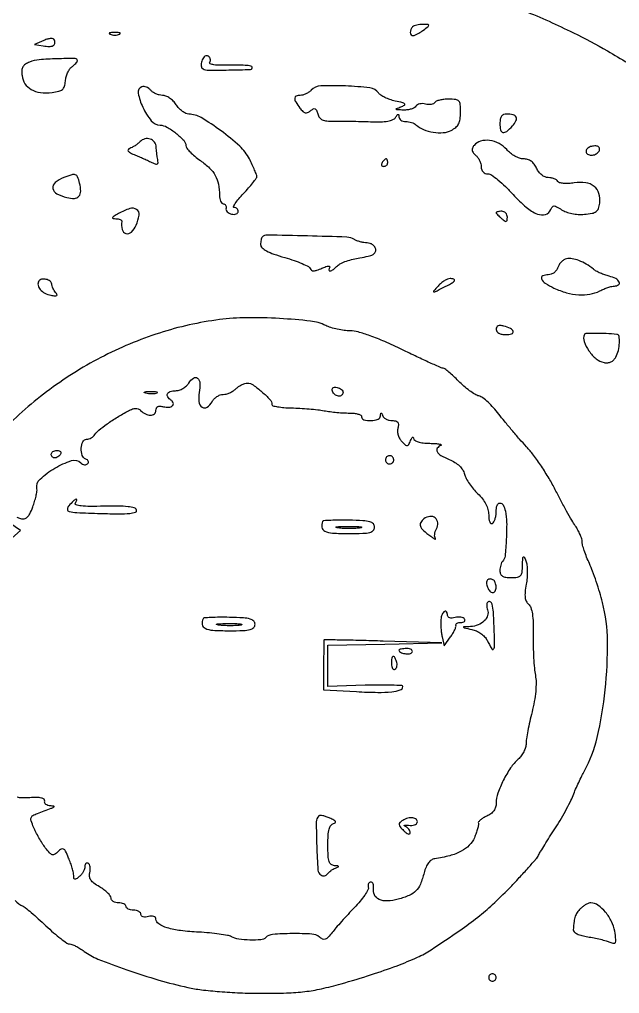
# Model space of a CAD drawing. Extents: x 0 to 5034, y 0 to 2560.
# Drawn here: x 831.5 to 992, y 879.7 to 1140.3 of the extents above; entities that cross this region are included whole.
import ezdxf

# ---------------------------------------------------------------- set-up
doc = ezdxf.new("R2010")
doc.units = 0

msp = doc.modelspace()

# ---------------------------------------------------------------- linework, layer by layer
for points in [[(966.525207, 1142.624627, -0.017827), (979.641515, 1136.763447, -0.017385), (988.786527, 1131.877878, -0.009872), (999.516673, 1125.370297, -0.003222)], [(830.371357, 904.597701, 0.119003), (832.457373, 903.090496, -0.07544), (833.067931, 902.725016, -0.004807), (834.666823, 901.379388, -0.006961), (836.541843, 899.724445, -0.005118), (838.575136, 897.840496, 0.010816), (840.622618, 895.986309, 0.015014), (842.540501, 894.421896, 0.011452), (844.182931, 893.221077, 0.153285), (844.887116, 893, -0.09709), (845.517576, 892.876413, -0.021311), (846.526204, 892.414127, -0.021415), (847.66558, 891.769009, -0.019133), (848.790493, 891.00554, 0.064457), (852.49097, 888.955963, 0.010464), (860.209367, 886.084648, 0.012243), (868.779713, 883.332394, 0.017602), (876.5, 881.352459, 0.023485), (880.159432, 880.728488, 0.010463), (885.026356, 880.235254, 0.009886), (890.475589, 879.906257, 0.009534), (896, 879.787672, 0.00793), (902.963478, 879.881432, 0.021967), (907.848606, 880.239909, 0.02556), (912.251862, 880.987989, 0.014456), (917.5, 882.318576, 0.008107), (925.635679, 884.776752, 0.01302), (932.478838, 887.164203, 0.015084), (937.933766, 889.418491, 0.040362), (941.616082, 891.44322, 0.004686), (949.282338, 896.607155, 0.016193), (954.103955, 900.156293, 0.020748), (958.037202, 903.52618, 0.01223), (962.461688, 907.854047, 0.005162), (965.194977, 910.720318, 0.00661), (967.648705, 913.417817, 0.005212), (969.646538, 915.721255, 0.054884), (970.343634, 916.752573, -0.014929), (970.900485, 917.737465, -0.002715), (971.99671, 919.525981, -0.002921), (973.303953, 921.605794, -0.002646), (974.678849, 923.740129, 0.01102), (976.095123, 926.021741, 0.008742), (977.52673, 928.545432, 0.008855), (978.77237, 930.93335, 0.02177), (979.578295, 932.740129, -0.008437), (980.258807, 934.382047, -0.005904), (981.078484, 936.20971, -0.005958), (981.905657, 937.942759, -0.012338), (982.600718, 939.27165, 0.070507), (986.019856, 948.197961, 0.029451), (988.155711, 960.935615, 0.029554), (988.788143, 974.058051, 0.059218), (987.452454, 984.336064, 0.011174), (986.713875, 987.006026, 0.00819), (985.780287, 989.93458, 0.008283), (984.804492, 992.679593, 0.018131), (983.947377, 994.739102, -0.013006), (983.201899, 996.479862, -0.01426), (982.572042, 998.204885, -0.013783), (982.117949, 999.70462, -0.06671), (982, 1000.584731, 0.076435), (981.877428, 1001.381852, 0.025041), (981.462996, 1002.499063, 0.024284), (980.871593, 1003.711432, 0.025182), (980.171901, 1004.84563, -0.019321), (979.242287, 1006.313756, -0.004859), (977.844871, 1008.776529, -0.004953), (976.301491, 1011.625383, -0.004976), (974.817216, 1014.5, 0.018162), (973.16161, 1017.509062, 0.012857), (971.096995, 1020.765625, 0.013001), (968.96081, 1023.778533, 0.026628), (967.104863, 1026, -0.007183), (965.268453, 1028.032043, -0.00469), (963.20586, 1030.426275, -0.004717), (961.238453, 1032.798856, -0.008988), (959.709548, 1034.749023, 0.022916), (958.324379, 1036.417971, 0.024265), (956.817228, 1037.920027, 0.024815), (955.400822, 1039.078514, 0.092867), (954.370377, 1039.577218, -0.070959), (953.33039, 1040.025793, -0.021178), (951.892096, 1040.991414, -0.020776), (950.350319, 1042.225855, -0.021085), (948.92421, 1043.578195, 0.01079), (947.597669, 1044.889022, 0.015193), (946.355707, 1045.994845, 0.011341), (945.289327, 1046.847372, 0.164389), (944.837644, 1047, -0.105161), (944.286806, 1047.117149, -0.001585), (941.278594, 1048.46875, -0.004203), (937.792628, 1050.083766, -0.002757), (933.803038, 1052, 0.009992), (929.21161, 1054.124098, 0.016892), (925.274466, 1055.69453, 0.019364), (922.071755, 1056.709975, 0.067178), (919.922865, 1057, -0.032573), (918.326719, 1057.104093, -0.021551), (916.516412, 1057.421076, -0.021712), (914.776396, 1057.883684, -0.038845), (913.403638, 1058.433449, 0.087205), (909.358219, 1059.61692, 0.013861), (901.093937, 1060.303725, 0.016376), (892.253252, 1060.502201, 0.029231), (885, 1060.002779, 0.046203), (868.940293, 1056.41943, 0.042051), (853.271191, 1049.869818, 0.041652), (838.773969, 1040.715403, 0.043299), (826.196806, 1029.391051, 0.010826)], [(830.812663, 1007.174832, 0.073499), (831.750775, 1006.775425, 0.104335), (832.768515, 1006.726677, 0.150062), (833.572244, 1007.122842, 0.091361), (834.279781, 1008.087723, 0.023109), (835.04814, 1009.883527, 0.015735), (835.548245, 1011.359854, 0.017815), (835.932009, 1012.805235, 0.017275), (836.170136, 1014.047773, 0.087236), (836.156606, 1014.751316, -0.25998), (836.992347, 1017.3123, -0.053169), (840.953821, 1020.264376, -0.053617), (845.405845, 1022.290289, -0.283584), (847.9012, 1021.6988, 0.073204), (848.365953, 1021.353312, 0.090255), (848.878894, 1021.187259, 0.10439), (849.358639, 1021.223292, 0.134846), (849.733333, 1021.453571, 0.123026), (849.926228, 1021.801001, 0.157927), (849.907604, 1022.164003, 0.135317), (849.669727, 1022.487853, 0.081491), (849.25, 1022.720238, -0.228975), (848.290238, 1023.695121, -0.091583), (848.012987, 1025.597292, -0.100331), (848.439814, 1027.35736, -0.291047), (849.45031, 1028, 0.076172), (850.064322, 1028.094087, 0.052827), (850.7095, 1028.374239, 0.052456), (851.287051, 1028.786585, 0.071475), (851.70031, 1029.274007, -0.082976), (852.710272, 1030.411434, -0.01558), (854.937461, 1032.09738, -0.016332), (857.687388, 1033.915348, -0.014538), (860.657364, 1035.625325, -0.03462), (861.719989, 1036.105118, -0.082941), (862.566497, 1036.26739, -0.109176), (863.271635, 1036.129147, -0.093852), (863.897241, 1035.702759, 0.080642), (865.202925, 1034.761797, 0.116548), (866.582037, 1034.43674, 0.178386), (867.586041, 1034.807368, 0.219451), (868, 1035.705115, -0.100496), (868.129396, 1036.3424, -0.17788), (868.49151, 1036.728993, -0.133361), (869.107554, 1036.854414, -0.047903), (869.999004, 1036.710511, 0.081295), (871.418276, 1036.577357, 0.165007), (872.440621, 1037.004491, 0.308338), (872.627781, 1037.738084, 0.168787), (872.016312, 1038.489919, -0.105925), (871.14939, 1039.321574, -0.270025), (871.092668, 1040.159078, -0.207553), (871.840507, 1040.79109, -0.07322), (873.259453, 1041, 0.078008), (874.218036, 1041.150469, 0.053057), (875.22921, 1041.598898, 0.052424), (876.137773, 1042.258815, 0.070018), (876.79216, 1043.038803, -0.096578), (878.052551, 1044.389554, -0.356066), (879.136436, 1044.328024, -0.203452), (879.761326, 1042.960169, -0.053187), (879.56626, 1040.501504, 0.078683), (879.497002, 1038.063836, 0.208551), (880.374146, 1036.600024, 0.313786), (881.712323, 1036.58446, 0.121319), (883.019929, 1038.037238, -0.067298), (883.562417, 1038.787894, -0.055698), (884.317984, 1039.423439, -0.057669), (885.16168, 1039.855028, -0.089647), (885.963755, 1040, 0.065045), (886.798162, 1040.109009, 0.039119), (887.741585, 1040.440625, 0.038559), (888.643941, 1040.925752, 0.053809), (889.357143, 1041.5, -0.04688), (890.050314, 1042.074091, -0.037388), (890.891477, 1042.559375, -0.038628), (891.746237, 1042.892201, -0.073658), (892.474026, 1043, -0.152571), (894.001709, 1042.52273, -0.028188), (896.355571, 1040.688427, -0.026805), (898.483335, 1038.617203, -0.188503), (899, 1037.295455, 0.342883), (899.247326, 1036.9772, 0.019589), (900.542187, 1036.700748, 0.023234), (902.237369, 1036.488244, 0.014228), (904.25, 1036.387944, -0.009166), (906.516244, 1036.29799, -0.007049), (908.985938, 1036.119614, -0.007134), (911.291016, 1035.887251, -0.016813), (913, 1035.631837, 0.014148), (914.576248, 1035.387667, 0.00894), (916.426562, 1035.187972, 0.008977), (918.253406, 1035.056806, 0.016312), (919.75, 1035.025218, -0.030082), (920.995157, 1034.96462, -0.047036), (922.045313, 1034.748703, -0.059998), (922.775848, 1034.425411, -0.264499), (923, 1034.031326, 0.341673), (923.62675, 1033.221218, 0.074356), (925.504118, 1033.022589, 0.070893), (927.411199, 1033.378644, 0.304302), (928.078947, 1034.25, -0.011437), (928.135242, 1034.903389, -0.382689), (928.242982, 1035, -0.295955), (928.382013, 1034.909806, -0.009076), (928.662281, 1034.25, 0.119478), (929.004846, 1033.771529, 0.063566), (929.615785, 1033.367188, 0.057679), (930.38486, 1033.093008, 0.056868), (931.199965, 1033, -0.052297), (932.164661, 1032.898821, -0.182146), (932.683409, 1032.566803, -0.17709), (932.862528, 1031.967809, -0.04899), (932.705651, 1030.982409, 0.078861), (932.616458, 1030.078738, 0.057576), (932.791435, 1029.083518, 0.056435), (933.195437, 1028.132775, 0.067812), (933.782959, 1027.359898, 0.018045), (934.763384, 1026.447798, 0.20976), (935.252492, 1026.296661, 0.250248), (935.643041, 1026.566294, 0.025436), (936.123654, 1027.627489, -0.022268), (936.41338, 1028.278134, -0.112907), (936.663942, 1028.582762, -0.447889), (936.836727, 1028.550502, -0.122572), (936.929715, 1028.25, 0.23884), (937.235702, 1027.721804, 0.069716), (938.112323, 1027.311645, 0.047785), (939.462703, 1027.033799, 0.022216), (941.25, 1026.921053, -0.011459), (942.802755, 1026.856591, -0.031921), (943.884375, 1026.717133, -0.122766), (944.279228, 1026.532998, -0.571698), (944.25, 1026.337719, 0.133366), (943.25512, 1025.583454, 0.306426), (943.199385, 1024.689287, 0.131522), (944.234601, 1023.67168, 0.029883), (946.464409, 1022.579318, -0.039441), (947.968008, 1021.806781, -0.052489), (949.182495, 1020.86743, -0.059314), (950.055659, 1019.807497, -0.08135), (950.545314, 1018.675476, 0.061372), (950.984885, 1017.537085, 0.025338), (951.838199, 1016.119179, 0.024607), (952.918192, 1014.673535, 0.029006), (954.080905, 1013.422488, -0.035553), (955.335766, 1012.036368, -0.047315), (956.252445, 1010.606545, -0.052589), (956.811298, 1009.167666, -0.066443), (957, 1007.753892, 0.030435), (957.067098, 1006.652598, 0.074105), (957.28325, 1005.870497, 0.153168), (957.610647, 1005.498382, 0.281835), (958, 1005.5, 0.130646), (958.384508, 1005.906663, 0.045439), (958.70625, 1006.653525, 0.041396), (958.926158, 1007.57934, 0.037634), (959, 1008.559017, -0.066943), (959.236933, 1010.320749, -0.316512), (959.979806, 1010.934311, -0.301189), (960.846561, 1010.45197, -0.064426), (961.466312, 1008.75, -0.052903), (961.806949, 1005.796626, -0.01585), (961.70457, 1001.262128, -0.010173), (961.36608, 996.734209, -0.174344), (960.741523, 995.40819, 0.090662), (960.456498, 994.995627, 0.03585), (960.217822, 994.345947, 0.034007), (960.054708, 993.589612, 0.036122), (960, 992.833333, 0.099176), (960.17302, 991.969627, 0.158004), (960.659091, 991.402778, 0.106215), (961.549228, 991.090992, 0.031329), (963, 991, 0.032119), (964.708604, 991.109872, 0.173334), (965.524616, 991.526116, 0.159359), (965.929753, 992.387155, 0.026062), (966.063386, 994.25, -0.004776), (966.117347, 996.10681, -0.153905), (966.268124, 996.527664, -0.560963), (966.489965, 996.505164, -0.015658), (966.96287, 995.43461, -0.06945), (967.233386, 994.357099, -0.023919), (967.329097, 992.749506, -0.023235), (967.266207, 990.944159, -0.024901), (967.035506, 989.194167, 0.019453), (966.742295, 987.142666, 0.054774), (966.751522, 985.695518, 0.081736), (967.051194, 984.649135, 0.109444), (967.654699, 983.871611, -0.14029), (968.280319, 982.955791, -0.042372), (968.677885, 981.301534, -0.030441), (968.893075, 978.924933, -0.011736), (968.912834, 975.612055, 0.009305), (968.916132, 972.622969, 0.008326), (969.02891, 969.522997, 0.008381), (969.223251, 966.742331, 0.025639), (969.482844, 964.870487, -0.045767), (969.670904, 962.949786, -0.024214), (969.569635, 960.556436, -0.021971), (969.205598, 957.869009, -0.018057), (968.588687, 955.03972, 0.007899), (967.980514, 952.49952, 0.008423), (967.466677, 949.994962, 0.008083), (967.096249, 947.828463, 0.038313), (967, 946.574221, -0.075347), (966.847595, 945.568615, -0.041774), (966.381242, 944.415507, -0.040515), (965.699718, 943.300929, -0.05149), (964.89359, 942.404988, 0.060379), (962.858577, 940.060998, 0.031981), (960.908959, 936.736617, 0.031737), (959.446925, 933.307409, 0.085094), (959, 930.700353, -0.073018), (958.838001, 929.596949, -0.081935), (958.366686, 928.633724, -0.076715), (957.580618, 927.825808, -0.054666), (956.493796, 927.179127, 0.027415), (955.551494, 926.685746, 0.041061), (954.795457, 926.146878, 0.048278), (954.300887, 925.639898, 0.251056), (954.231566, 925.268612, -0.127717), (954.256554, 924.800258, -0.016343), (954.021555, 923.811931, -0.018255), (953.654575, 922.636533, -0.014276), (953.174035, 921.389025, -0.098249), (951.816701, 919.370997, -0.074158), (949.660257, 917.782863, -0.05737), (946.613362, 916.593651, -0.028894), (942.563171, 915.77376, 0.114867), (941.668632, 915.426086, 0.081781), (940.888266, 914.680476, 0.063541), (940.23566, 913.535527, 0.034629), (939.723026, 911.998471, -0.032564), (938.728544, 908.975161, -0.098534), (937.547669, 907.170124, -0.099618), (935.773625, 905.965657, -0.033722), (932.807183, 904.94808, -0.052712), (929.874753, 904.481742, -0.118741), (927.675761, 904.890975, -0.179214), (926.445108, 906.096379, -0.153417), (926.196691, 907.903088, 0.059054), (926.227276, 908.516156, 0.08648), (926.098821, 909.039588, 0.112853), (925.836889, 909.392909, 0.171159), (925.483614, 909.529553, 0.148963), (925.133916, 909.434383, 0.133937), (924.879244, 909.15717, 0.106305), (924.763339, 908.729978, 0.069826), (924.807429, 908.220364, -0.183306), (924.703505, 907.465759, -0.023488), (923.838714, 906.043826, -0.024955), (922.601599, 904.393572, -0.018381), (921.077966, 902.69081, 0.005067), (919.392655, 900.905381, 0.004438), (917.667047, 899.006203, 0.004465), (916.139029, 897.263114, 0.013285), (915.135153, 896.032433, -0.02296), (914.060897, 894.766283, -0.12059), (913.303941, 894.268972, -0.188004), (912.584503, 894.290862, -0.072787), (911.718196, 894.818914, 0.160279), (909.686925, 895.618169, 0.016379), (904.449926, 895.745235, 0.015598), (899.20417, 895.536921, 0.180553), (897.363605, 894.696939, -0.178522), (896.088403, 894.108895, -0.02518), (893.147088, 894.025323, -0.028946), (890.130744, 894.266602, -0.088309), (888.184259, 894.898405, 0.075809), (887.136253, 895.26758, 0.01149), (884.938501, 895.632143, 0.012652), (882.303538, 895.93945, 0.010644), (879.5, 896.134646, -0.018145), (874.558281, 896.553274, -0.044169), (870.984265, 897.311607, -0.067139), (868.732768, 898.348107, -0.254952), (868.007802, 899.65638, 0.183899), (867.848408, 900.066749, 0.133537), (867.43223, 900.334139, 0.091029), (866.788808, 900.414345, 0.049599), (866, 900.289749, -0.049804), (865.225436, 900.167727, -0.086529), (864.580679, 900.242791, -0.126717), (864.158779, 900.496045, -0.197013), (864, 900.883369, 0.174068), (863.84703, 901.309453, 0.093326), (863.4125, 901.67199, 0.073613), (862.765135, 901.91732, 0.053873), (862, 902, -0.048028), (861.234582, 902.073693, -0.068025), (860.5875, 902.29375, -0.088204), (860.151477, 902.618118, -0.191087), (860, 903, 0.191087), (859.848523, 903.381882, 0.088204), (859.4125, 903.70625, 0.068025), (858.765418, 903.926307, 0.048028), (858, 904, -0.060581), (857.234723, 904.093063, -0.078952), (856.585643, 904.367188, -0.096723), (856.149823, 904.773217, -0.156987), (855.993677, 905.25, 0.162685), (855.790746, 905.847123, 0.037673), (855.076923, 906.652092, 0.035053), (854.071047, 907.499246, 0.028109), (852.881691, 908.267761, -0.029829), (851.431741, 909.211741, -0.08267), (850.588106, 910.083363, -0.116595), (850.234524, 910.989664, -0.099227), (850.294133, 912.016765, 0.046627), (850.425271, 912.816194, 0.055286), (850.393873, 913.580522, 0.064333), (850.215789, 914.199818, 0.153368), (849.90612, 914.558021, 0.142431), (849.562214, 914.653427, 0.191406), (849.266173, 914.531537, 0.136637), (849.066256, 914.190635, 0.064789), (849, 913.681462, -0.083858), (848.891819, 913.040977, -0.043873), (848.559375, 912.301196, -0.042018), (848.073954, 911.582466, -0.050059), (847.5, 911, -0.01937), (846.693117, 910.38151, -0.19976), (846.292303, 910.291492, -0.318141), (846.061166, 910.524503, -0.041356), (846, 911.262745, 0.054717), (845.91345, 912.051264, 0.014926), (845.604944, 913.267075, 0.01491), (845.169926, 914.633729, 0.015011), (844.655128, 915.968889, 0.013883), (843.832389, 917.782946, 0.1446), (843.286066, 918.380354, 0.283663), (842.69244, 918.37443, 0.055711), (841.821315, 917.678458, -0.053402), (840.928482, 916.958383, -0.222084), (840.260638, 916.867728, -0.139177), (839.559443, 917.325859, -0.017782), (838.416188, 918.739832, -0.01905), (837.593912, 919.925722, -0.011443), (836.705283, 921.390543, -0.011452), (835.887031, 922.890103, -0.01955), (835.282648, 924.182237, -0.019044), (834.63626, 925.897795, -0.147414), (834.611242, 926.74485, -0.200846), (835.063486, 927.328028, -0.040234), (836.282648, 927.893582, 0.000953), (839.992763, 929.272419, 0.042873), (840.733806, 929.624392, 0.698417), (840.699273, 929.816734, 0.032197), (839.75, 929.921053, -0.067906), (839.09964, 930.039859, -0.096423), (838.5875, 930.325347, -0.119825), (838.292551, 930.728611, -0.151301), (838.25, 931.186512, 0.283761), (838.070861, 931.684486, 0.111858), (837.387071, 932.014539, 0.05498), (836.136838, 932.161559, 0.017253), (834.25, 932.110043, -0.01631), (832.154009, 932.048859, -0.069637), (830.918005, 932.22617, -0.145938)], [(827.837764, 1000.12322), (831.814062, 1003.608683), (828.909906, 1005.554341, -0.034426)]]:
    msp.add_lwpolyline(points, format="xyb")
for points in [[(936.666667, 1138.333333, 0.091691), (936.167815, 1137.608106, 0.120713), (936.02505, 1136.820845, 0.171398), (936.272266, 1136.236721, 0.210774), (936.80887, 1136, 0.102298), (937.240687, 1136.089283, 0.020657), (937.950342, 1136.431283, 0.021005), (938.75638, 1136.906151, 0.018293), (939.55887, 1137.468197, 0.004985), (940.849571, 1138.464817, 0.254761), (940.970515, 1138.747412, 0.373292), (940.783798, 1138.925493, 0.007981), (939.416667, 1138.968197, 0.029456), (938.570226, 1138.931242, 0.031099), (937.749479, 1138.794824, 0.032736), (937.062898, 1138.588195, 0.107314)], [(855.75, 1136.337719, 0.057986), (856.320008, 1136.181385, 0.037979), (857, 1136.12966, 0.037979), (857.679992, 1136.181385, 0.057986), (858.25, 1136.337719, 0.174857), (858.459382, 1136.525001, 0.447206), (858.398438, 1136.693942, 0.078554), (857.89144, 1136.810911, 0.017491), (857, 1136.842105, 0.017491), (856.10856, 1136.810911, 0.078554), (855.601562, 1136.693942, 0.447206), (855.540618, 1136.525001, 0.174857)], [(838, 1134.704943), (835.5, 1133.653126), (837.835864, 1133.24576, 0.035648), (839.48357, 1133.078116, 0.128146), (840.505319, 1133.311725, 0.234304), (840.940491, 1133.907553, 0.133415), (840.854167, 1134.81588, 0.22515), (840.533223, 1135.125763, 0.091202), (839.916213, 1135.214634, 0.060279), (839.051892, 1135.075805, 0.029651)], [(834.182865, 1128.922339, 0.055895), (833.07523, 1128.33866, 0.118532), (832.426696, 1127.625792, 0.110332), (832.146434, 1126.660029, 0.044564), (832.182865, 1125.28056, 0.117033), (832.964796, 1123.128285, 0.120211), (834.62462, 1121.581878, 0.098791), (837.1002, 1120.778434, 0.058341), (840.218999, 1120.777401, 0.029537), (842.008201, 1121.094255, 0.118948), (842.98997, 1121.594339, 0.144954), (843.530072, 1122.427785, 0.051849), (843.791168, 1123.834762, -0.046464), (843.983416, 1124.936596, -0.040001), (844.381809, 1126.04322, -0.04193), (844.912529, 1126.99351, -0.085144), (845.50226, 1127.610243, 0.021394), (846.075729, 1128.074628, 0.027316), (846.560039, 1128.5519, 0.027242), (846.910675, 1128.982298, 0.158599), (847, 1129.25682, 0.413199), (846.413257, 1129.845599, 0.007389), (841.516651, 1129.790201, 0.014646), (836.779693, 1129.5276, 0.072285)], [(880.369399, 1129.520254, 0.039621), (880.175435, 1128.863582, 0.046461), (880.100858, 1128.218811, 0.05262), (880.145887, 1127.676516, 0.150473), (880.320906, 1127.345761, 0.195913), (881.663378, 1126.780587, 0.006742), (887.469078, 1126.791817, 0.005397), (893.324614, 1126.945335, 0.497261), (893.75, 1127.552825, 0.285705), (893.400108, 1127.848848, 0.014508), (891.853416, 1128.030004, 0.019554), (889.906853, 1128.124439, 0.012541), (887.644608, 1128.0889, -0.011795), (885.17414, 1128.046401, -0.034794), (883.481552, 1128.175198, -0.067504), (882.537911, 1128.446864, -0.455374), (882.41092, 1128.855865, 0.100808), (882.569979, 1129.288069, 0.098344), (882.549382, 1129.7521, 0.097518), (882.352412, 1130.176157, 0.097296), (882.009249, 1130.494284, 0.150709), (881.571105, 1130.60822, 0.123425), (881.105401, 1130.469061, 0.098994), (880.681523, 1130.087182, 0.068538)], [(864.251719, 1122.302206, 0.362532), (863.274155, 1120.581717, 0.065933), (864.483598, 1116.8134, 0.059199), (866.760634, 1113.185509, 0.221673), (869.115141, 1112.031425, -0.125386), (870.949679, 1111.525825, -0.03822), (873.354195, 1109.899109, -0.036304), (875.437987, 1107.981946, -0.19088), (876, 1106.563421, 0.168221), (876.228729, 1105.902812, 0.026725), (877.145916, 1104.857236, 0.027082), (878.407224, 1103.69829, 0.020744), (879.900991, 1102.568613, -0.039636), (882.345495, 1100.570552, -0.076844), (883.874732, 1098.571157, -0.079177), (884.701623, 1096.24487, -0.044387), (884.986345, 1093.25, 0.042493), (885.064952, 1092.388619, 0.061914), (885.289739, 1091.660938, 0.081073), (885.616585, 1091.167541, 0.208947), (886, 1091, -0.126966), (886.361264, 1090.90676, -0.126544), (886.632812, 1090.650258, -0.111036), (886.76983, 1090.264106, -0.081876), (886.75, 1089.80939, 0.145115), (886.789373, 1089.325854, 0.098335), (887.0875, 1088.8561, 0.082719), (887.599713, 1088.471389, 0.066051), (888.25, 1088.236066, 0.057712), (888.919639, 1088.168872, 0.090391), (889.485937, 1088.281063, 0.122846), (889.86081, 1088.54888, 0.178353), (890, 1088.926676, 0.098053), (889.918888, 1089.336313, 0.097708), (889.68775, 1089.684711, 0.098173), (889.342679, 1089.918022, 0.100032), (888.937022, 1090, -0.540248), (888.769731, 1090.255259, -0.044002), (889.23037, 1091.101562, -0.029002), (890.138323, 1092.309932, -0.01406), (891.428348, 1093.75, 0.009664), (892.79059, 1095.244045, 0.013636), (893.941123, 1096.630452, 0.009764), (894.835215, 1097.816656, 0.155071), (894.991326, 1098.289838, 0.09538), (894.902064, 1098.782602, 0.007739), (894.406496, 1100.006031, 0.010192), (893.758116, 1101.455101, 0.007658), (892.988234, 1103.023064, 0.089581), (890.427693, 1106.388286, 0.026591), (885.415431, 1110.51256, 0.02467), (880.09614, 1114.043482, 0.131888), (876.773053, 1114.979004, -0.111158), (875.994037, 1115.164336, -0.047036), (875.072216, 1115.728207, -0.043441), (874.162531, 1116.541979, -0.043559), (873.408043, 1117.5, 0.051066), (872.631372, 1118.456358, 0.046974), (871.656392, 1119.265625, 0.050138), (870.639652, 1119.819379, 0.099962), (869.745233, 1120, -0.059396), (868.888511, 1120.102132, -0.044702), (867.989121, 1120.406834, -0.045625), (867.18335, 1120.854571, -0.074309), (866.610243, 1121.384966, 0.066373), (866.09254, 1121.879493, 0.064853), (865.459451, 1122.225704, 0.070263), (864.811797, 1122.377764, 0.112678)], [(909.549009, 1121.406152, -0.0484), (908.895149, 1120.867954, -0.037706), (908.094307, 1120.413057, -0.038806), (907.275206, 1120.10135, -0.071635), (906.571429, 1120, 0.094315), (905.503145, 1119.796682, 0.302173), (905.109276, 1119.230435, 0.14418), (905.377813, 1118.242999, 0.024005), (906.500548, 1116.601615, 0.034881), (907.289178, 1115.698182, 0.133963), (907.931778, 1115.332752, 0.171175), (908.57658, 1115.38986, 0.066429), (909.346601, 1115.872691, -0.04679), (910.088018, 1116.379064, -0.232503), (910.577609, 1116.40298, -0.195968), (910.951182, 1116.022081, -0.033232), (911.280145, 1115.036726, 0.091854), (911.741575, 1114.053965, 0.133868), (912.480168, 1113.45366, 0.086299), (913.674474, 1113.156129, 0.022689), (915.652288, 1113.103481, -0.005894), (917.535812, 1113.116609, -0.002416), (920.092205, 1113.091939, -0.00239), (922.837, 1113.039062, -0.00306), (925.363729, 1112.96283, 0.01438), (928.084483, 1112.942365, 0.037429), (930.032403, 1113.130058, 0.054306), (931.367537, 1113.513095, 0.15581), (932.098416, 1114.125, -0.016914), (932.527409, 1114.754136, -0.202293), (932.774446, 1114.901987, -0.405889), (932.936287, 1114.783731, -0.039113), (932.984687, 1114.25, 0.141842), (933.129058, 1113.773265, 0.098293), (933.524252, 1113.367188, 0.083475), (934.110825, 1113.093572, 0.067577), (934.8, 1113, -0.041815), (935.558869, 1112.936425, -0.034287), (936.350312, 1112.746341, -0.035528), (937.057294, 1112.467824, -0.072989), (937.55, 1112.136481, 0.087929), (939.546295, 1110.878384, 0.057438), (942.174705, 1110.144761, 0.058176), (944.851952, 1110.034353, 0.100633), (946.987521, 1110.638271, 0.055832), (948.206707, 1111.450587, 0.098624), (948.959476, 1112.391236, 0.085277), (949.358921, 1113.646216, 0.033633), (949.487521, 1115.460422, 0.02083), (949.406598, 1117.581782, 0.164446), (949.023606, 1118.473297, 0.18434), (948.201278, 1118.895654, 0.027463), (946.309017, 1118.999791, 0.026314), (945.046305, 1118.933375, 0.032964), (943.890881, 1118.733766, 0.034834), (942.976962, 1118.44442, 0.161627), (942.558021, 1118.09388, -0.147827), (942.205965, 1117.782794, -0.065833), (941.608457, 1117.598822, -0.056882), (940.874889, 1117.559486, -0.048966), (940.111863, 1117.680998, 0.058638), (939.340578, 1117.788616, 0.062485), (938.582409, 1117.710007, 0.070112), (937.950743, 1117.466374, 0.127969), (937.553842, 1117.087118, -0.135167), (937.109068, 1116.674, -0.046578), (936.288853, 1116.339987, -0.0422), (935.270301, 1116.123656, -0.037779), (934.190983, 1116.070285, -0.004154), (932.575844, 1116.1259, -0.215847), (932.30348, 1116.263533, -0.495362), (932.350364, 1116.453361, -0.00835), (933.5, 1116.928749, 0.033039), (934.47737, 1117.390614, 0.490476), (934.526701, 1117.714193, 0.142045), (934.001674, 1118.020324, 0.006879), (932.014288, 1118.489691, -0.028873), (930.604704, 1118.888766, -0.028921), (929.251287, 1119.447391, -0.030209), (928.132955, 1120.072465, -0.092601), (927.50316, 1120.664792, 0.208027), (925.246534, 1121.984627, 0.01944), (918.679096, 1122.512091, 0.020091), (912.094459, 1122.519276, 0.188774)], [(960, 1112.5, 0.052514), (960.185253, 1110.74101, 0.299423), (960.821665, 1110.11259, 0.226989), (961.824027, 1110.367668, 0.034922), (963.347194, 1111.831152, 0.060576), (964.302922, 1113.185394, 0.239221), (964.326608, 1114.174564, 0.228946), (963.535423, 1114.807831, 0.056272), (961.833333, 1115, 0.092034), (961.005391, 1114.8463, 0.143714), (960.433333, 1114.409091, 0.113457), (960.103739, 1113.644075, 0.045244)], [(863.761082, 1107.618225, -0.030358), (863.156489, 1107.082906, -0.020644), (862.40984, 1106.546792, -0.020849), (861.643335, 1106.087588, -0.038738), (860.982143, 1105.791826, 0.153471), (860.557976, 1105.470877, 0.344708), (860.575193, 1105.092119, 0.100527), (861.176703, 1104.624236, 0.017283), (862.5, 1104.02351, -0.003881), (863.769826, 1103.48762, -0.003281), (865.1046, 1102.901657, -0.003309), (866.314616, 1102.351331, -0.009223), (867.153957, 1101.943905, 0.033987), (867.962276, 1101.599858, 0.23108), (868.380941, 1101.650225, 0.260836), (868.566517, 1102.001031, 0.041706), (868.480468, 1102.801506, -0.010881), (868.349419, 1103.570995, -0.006655), (868.226734, 1104.483702, -0.00667), (868.129279, 1105.391296, -0.011774), (868.076511, 1106.143011, 0.146474), (867.606336, 1107.483194, 0.15449), (866.485438, 1108.310713, 0.148041), (865.053378, 1108.361494, 0.132491)], [(953.110114, 1106.632679, 0.059704), (952.640504, 1105.905569, 0.150414), (952.543854, 1105.289454, 0.137756), (952.809137, 1104.690231, 0.046911), (953.487669, 1104.010234, -0.062949), (954.066553, 1103.391751, -0.04424), (954.555753, 1102.572271, -0.044549), (954.889171, 1101.688404, -0.068025), (955, 1100.877555, 0.081548), (955.125098, 1100.115635, 0.108118), (955.485844, 1099.515005, 0.111952), (956.053217, 1099.133842, 0.092406), (956.771243, 1099, -0.152263), (957.735129, 1098.699504, -0.019642), (959.484693, 1097.386813, -0.02146), (961.485155, 1095.611341, -0.016389), (963.521243, 1093.5083, 0.030411), (967.049999, 1090.062222, 0.083147), (970.01849, 1088.255151, 0.168516), (972.205219, 1088.152252, 0.233488), (973.623947, 1089.462404, -0.070785), (974.02363, 1090.180744, -0.240524), (974.491826, 1090.4067, -0.124675), (975.178622, 1090.216243, -0.015365), (976.516119, 1089.397482, 0.060969), (977.703582, 1088.811738, 0.034915), (979.247028, 1088.390116, 0.033358), (980.941805, 1088.168254, 0.036843), (982.595025, 1088.185077, 0.0239), (984.646798, 1088.456703, 0.112468), (985.733094, 1088.920349, 0.150065), (986.346094, 1089.734308, 0.054178), (986.693202, 1091.156837, 0.10466), (986.490882, 1093.762825, 0.153751), (985.219704, 1095.656632, 0.135382), (982.946446, 1096.632258, 0.073843), (979.888586, 1096.598175, -0.025604), (978.375873, 1096.435133, -0.03677), (977.02881, 1096.458491, -0.041253), (975.98347, 1096.641488, -0.192698), (975.501339, 1096.997834, 0.112135), (975.123392, 1097.38225, 0.050113), (974.487445, 1097.705614, 0.046142), (973.716159, 1097.92577, 0.04649), (972.919544, 1098, -0.104576), (972.066511, 1098.180386, -0.065503), (971.192137, 1098.713595, -0.059773), (970.407297, 1099.518195, -0.05657), (969.818046, 1100.5, 0.054973), (969.176622, 1101.576487, 0.075478), (968.371044, 1102.36222, 0.080882), (967.415379, 1102.83671, 0.074998), (966.332872, 1103, -0.084347), (965.277197, 1103.179362, -0.042186), (964.037409, 1103.734375, -0.040302), (962.818074, 1104.543384, -0.04722), (961.813051, 1105.5, 0.091875), (959.762226, 1107.130997, 0.090043), (957.24875, 1107.933428, 0.100792), (954.851541, 1107.761773, 0.152589)], [(984.25, 1106.281721, 0.109978), (983.328295, 1105.69937, 0.221452), (983.03797, 1104.909818, 0.250212), (983.462352, 1104.253317, 0.127326), (984.440983, 1104, 0.106441), (985.545947, 1104.237922, 0.119294), (986.403031, 1104.905355, 0.185342), (986.648399, 1105.684271, 0.25374), (986.266312, 1106.295956, 0.089043), (985.883168, 1106.430559, 0.041846), (985.357917, 1106.470863, 0.039704), (984.784906, 1106.421216, 0.044685)], [(928.5, 1102, 0.082592), (928.343488, 1101.6179, 0.161196), (928.3746, 1101.29375, 0.182303), (928.586039, 1101.078288, 0.108972), (928.940983, 1101, 0.093332), (929.345238, 1101.076123, 0.09642), (929.688914, 1101.29375, 0.099167), (929.918938, 1101.618444, 0.105053), (930, 1102, 0.042167), (929.967655, 1102.382849, 0.061769), (929.870461, 1102.70625, 0.081139), (929.727648, 1102.92554, 0.210953), (929.559017, 1103, 0.151918), (929.34829, 1102.934461, 0.038439), (929.066025, 1102.70625, 0.035638), (928.768994, 1102.382774, 0.029505)], [(843.352327, 1098.006691, 0.074724), (841.05437, 1096.652023, 0.267053), (840.465171, 1095.119443, 0.235666), (841.485723, 1093.683192, 0.062643), (844.188715, 1092.650302, 0.069503), (846.181405, 1092.44815, 0.207639), (847.390336, 1093.027875, 0.186553), (847.871953, 1094.366652, 0.055649), (847.575091, 1096.556835, 0.034677), (847.046135, 1098.178881, 0.217199), (846.428791, 1098.76386, 0.16219), (845.464121, 1098.772689, 0.01777)], [(858, 1088.416694, 0.010546), (856.787305, 1087.709936, 0.133485), (856.427764, 1087.32909, 0.498558), (856.536798, 1087.093684, 0.050952), (857.25, 1087.014742, -0.041288), (857.911644, 1086.954397, -0.066303), (858.451151, 1086.784018, -0.094029), (858.792582, 1086.537259, -0.232582), (858.881579, 1086.25, 0.097668), (858.964179, 1084.08398, 0.277039), (859.978561, 1083.044866, 0.264391), (861.421225, 1083.428698, 0.093345), (862.687827, 1085.25, 0.067582), (863.492591, 1087.981199, 0.289797), (862.84296, 1089.465493, 0.230159), (861.021626, 1089.72525, 0.048991)], [(959, 1088.622445, 0.172217), (959.074552, 1088.412416, 0.016008), (959.440625, 1087.99011, 0.019119), (959.925446, 1087.504355, 0.013852), (960.5, 1087, 0.020633), (961.310961, 1086.381629, 0.217533), (961.71069, 1086.308142, 0.304492), (961.942264, 1086.565314, 0.035496), (962, 1087.377555, 0.091307), (961.885941, 1087.996941, 0.095788), (961.559375, 1088.523407, 0.099536), (961.072293, 1088.875699, 0.107348), (960.5, 1089, 0.023761), (959.92515, 1088.972666, 0.037907), (959.440625, 1088.889093, 0.044235), (959.09443, 1088.768578, 0.294983)], [(896.418213, 1082.083333, 0.118136), (896.256449, 1081.820709, 0.028005), (896.12285, 1081.32029, 0.02728), (896.03075, 1080.712324, 0.023954), (896, 1080.070845, 0.212745), (896.369288, 1079.242216, 0.060599), (897.550551, 1078.414381, 0.039151), (899.513802, 1077.556529, 0.013693), (902.45357, 1076.626802, -0.013608), (904.953204, 1075.836737, -0.019395), (907.121807, 1074.990284, -0.015732), (908.826572, 1074.182749, -0.196264), (909.282983, 1073.651051, 0.174415), (909.627153, 1073.214041, 0.150202), (910.194844, 1073.062927, 0.076796), (911.074089, 1073.233216, 0.020735), (912.39312, 1073.769348, -0.020355), (913.404435, 1074.181301, -0.058508), (914.141289, 1074.353235, -0.202789), (914.463091, 1074.257975, -0.375381), (914.50469, 1074.007588, 0.125196), (914.281407, 1073.297065, 0.49281), (914.577334, 1073.04249, 0.113476), (915.450844, 1073.444499, 0.032034), (916.583376, 1074.440519, -0.086384), (917.437214, 1075.041177, -0.024954), (918.933799, 1075.657789, -0.024296), (920.71901, 1076.195067, -0.023731), (922.561961, 1076.561562, 0.016644), (924.794797, 1076.9728, 0.071448), (926.058194, 1077.445571, 0.147614), (926.663396, 1078.061077, 0.170776), (926.782134, 1078.871044, 0.108727), (926.510969, 1079.496081, 0.079713), (925.975023, 1080.032426, 0.074979), (925.262677, 1080.400571, 0.077294), (924.480924, 1080.537214, -0.035898), (923.617536, 1080.615588, -0.025139), (922.662375, 1080.82173, -0.02547), (921.762686, 1081.113655, -0.047258), (921.075205, 1081.453521, 0.129967), (919.046877, 1082.070057, 0.002766), (908.525809, 1082.397052, 0.001981), (897.772918, 1082.629085, 0.203012)], [(977.796988, 1076.260878, 0.085958), (977.099953, 1075.969213, 0.054874), (976.413762, 1075.417225, 0.053243), (975.840973, 1074.705041, 0.066001), (975.4796, 1073.935725, -0.083649), (975.099852, 1073.195927, -0.070057), (974.477992, 1072.568619, -0.071101), (973.717296, 1072.145201, -0.091743), (972.932612, 1072, 0.104173), (971.445877, 1071.686847, 0.411929), (971.137675, 1070.901812, 0.149854), (972.118186, 1069.749179, 0.031348), (974.464649, 1068.449751, 0.042788), (977.795931, 1067.205185, 0.052484), (981.069715, 1066.652823, 0.057843), (984.096618, 1066.814248, 0.077591), (986.697651, 1067.686921, -0.019845), (987.768332, 1068.189532, -0.018935), (988.892191, 1068.614283, -0.019272), (989.912225, 1068.913062, -0.061679), (990.614307, 1069, 0.143689), (991.726827, 1069.326454, 0.388088), (991.920508, 1070.055821, 0.156278), (990.988645, 1070.977519, 0.05922), (989.25, 1071.615257, -0.025918), (988.087183, 1071.956043, -0.020413), (986.867188, 1072.440118, -0.020843), (985.76853, 1072.984762, -0.046977), (985, 1073.50581, 0.036704), (983.101479, 1074.850611, 0.044431), (981.14057, 1075.807829, 0.050114), (979.306186, 1076.305996, 0.097769)], [(836.65922, 1070.257623, 0.194781), (836.476901, 1069.188013, 0.125629), (837.049079, 1068.049967, 0.094883), (838.28207, 1067.081554, 0.071706), (839.912515, 1066.516848, 0.017451), (841.004548, 1066.345817, 0.169197), (841.455676, 1066.44422, 0.389467), (841.538119, 1066.733069, 0.057053), (841.174057, 1067.290274, -0.034192), (840.787413, 1067.82689, -0.029391), (840.455531, 1068.438393, -0.030481), (840.220463, 1069.031159, -0.071218), (840.137858, 1069.5, 0.229032), (839.723971, 1070.290169, 0.106286), (838.643241, 1070.78088, 0.102962), (837.429522, 1070.7921, 0.208251)], [(943.498889, 1068.998773, 0.003646), (942.275071, 1067.626488, 0.541293), (942.322854, 1067.454695, 0.193236), (942.632738, 1067.477832, 0.001612), (944.843902, 1068.572014, 0.011379), (947.026775, 1069.723736, 0.105807), (947.824161, 1070.421804, 0.51532), (947.690128, 1070.839121, 0.077245), (946.654988, 1071, 0.105408), (946.013574, 1070.86326, 0.036271), (945.173066, 1070.412139, 0.034138), (944.291174, 1069.764598, 0.03342)], [(959, 1057.40638, 0.160765), (959.187073, 1056.839597, 0.108086), (959.704894, 1056.387395, 0.079738), (960.519894, 1056.095996, 0.046093), (961.559017, 1056, 0.064976), (963.141334, 1056.206498, 0.406584), (963.520982, 1056.841406, 0.23263), (962.868148, 1057.631508, 0.041858), (961.015584, 1058.285674, 0.047102), (960.142166, 1058.428099, 0.120292), (959.514597, 1058.319129, 0.170629), (959.138834, 1057.969517, 0.12145)], [(982.58887, 1056, 0.191737), (982.525985, 1054.111509, 0.067326), (983.802175, 1051.660405, 0.065087), (985.777535, 1049.51638, 0.127198), (987.862299, 1048.526519, 0.070243), (988.82937, 1048.478127, 0.087044), (989.698235, 1048.712904, 0.087833), (990.429517, 1049.227037, 0.072981), (990.995961, 1049.992454, 0.062768), (991.678996, 1051.77445, 0.049765), (991.969472, 1053.817869, 0.054758), (991.8545, 1055.514865, 0.336278), (991.25, 1056.072334, 0.012829), (988.384173, 1056.274685, 0.013297), (985.545847, 1056.326466, 0.005992), (982.994132, 1056.274572, 0.289265)], [(868.269032, 1040.344063, -0.06278), (867.671085, 1040.185595, -0.030339), (866.880008, 1040.127736, -0.029507), (866.036634, 1040.167106, -0.037336), (865.269032, 1040.307009, -0.087174), (864.883358, 1040.48334, -0.597527), (864.900903, 1040.643467, -0.080377), (865.431793, 1040.764444, -0.012823), (866.5, 1040.805051, -0.014395), (867.580113, 1040.787295, -0.052471), (868.257153, 1040.684921, -0.333666), (868.386009, 1040.52287, -0.31318)], [(918.052821, 1040.5, -0.222662), (917.657365, 1039.760286, -0.193087), (916.800731, 1039.532228, -0.144703), (915.825283, 1039.95468, -0.139121), (915.218166, 1040.845503, -0.095591), (915.147553, 1041.380834, -0.209098), (915.33175, 1041.741918, -0.165894), (915.766066, 1041.904421, -0.058438), (916.437653, 1041.845503, -0.055333), (917.071665, 1041.63905, -0.067404), (917.600154, 1041.307742, -0.080237), (917.947923, 1040.908094, -0.153371)], [(842.5, 1024, -0.06081), (842.193797, 1023.617485, -0.051032), (841.7871, 1023.29375, -0.053229), (841.346558, 1023.073302, -0.089642), (840.940983, 1023, -0.105429), (840.581949, 1023.076556, -0.099231), (840.276414, 1023.29375, -0.096318), (840.071618, 1023.618268, -0.092995), (840, 1024, -0.153634), (840.120018, 1024.381379, -0.097988), (840.457961, 1024.70625, -0.080552), (840.962904, 1024.925455, -0.062283), (841.559017, 1025, -0.066118), (842.110654, 1024.926733, -0.138808), (842.478525, 1024.70625, -0.191142), (842.607943, 1024.379648, -0.139169)], [(929.552786, 1023.08541, 0.099038), (929.401684, 1022.679226, 0.097945), (929.417584, 1022.244476, 0.097945), (929.597789, 1021.848514, 0.099038), (929.91459, 1021.552786, 0.099038), (930.320774, 1021.401684, 0.097945), (930.755524, 1021.417584, 0.097945), (931.151486, 1021.597789, 0.099038), (931.447214, 1021.91459, 0.099038), (931.598316, 1022.320774, 0.097945), (931.582416, 1022.755524, 0.097945), (931.402211, 1023.151486, 0.099038), (931.08541, 1023.447214, 0.099038), (930.679226, 1023.598316, 0.097945), (930.244476, 1023.582416, 0.097945), (929.848514, 1023.402211, 0.099038)], [(844.709594, 1010.231599, 0.178354), (844.326829, 1009.280376, 0.353403), (844.788695, 1008.672614, 0.0498), (846.815363, 1008.382801, 0.002804), (853.165705, 1008.148303, 0.00538), (858.154369, 1008.045809, 0.026269), (860.974907, 1008.166441, 0.053635), (862.511522, 1008.481826, 0.417776), (862.810035, 1009.069895, 0.249803), (862.210959, 1009.638671, 0.038428), (860.544994, 1009.964347, 0.027199), (857.971398, 1010.123728, 0.008473), (854.099018, 1010.087012, -0.007534), (850.371535, 1010.044663, -0.026677), (847.983831, 1010.181024, -0.048937), (846.632686, 1010.466449, -0.488737), (846.459099, 1010.933821, 0.061071), (846.835368, 1011.750841, 0.634668), (846.633237, 1011.938898, 0.097554), (845.894629, 1011.458997, 0.016139)], [(912.58889, 1006, 0.142704), (912.387311, 1004.442406, 0.249951), (913.148608, 1003.429784, 0.094645), (915.231605, 1002.903346, 0.014706), (919.5, 1002.777778, 0.007496), (923.363986, 1002.835709, 0.052558), (925.228504, 1003.088963, 0.141697), (926.146873, 1003.616667, 0.194326), (926.5, 1004.490951, 0.192961), (926.14918, 1005.366147, 0.136563), (925.229353, 1005.913621, 0.052915), (923.382432, 1006.211104, 0.008091), (919.653755, 1006.352062, 0.006897), (917.013633, 1006.372687, 0.010953), (914.754375, 1006.309668, 0.005058), (912.867459, 1006.196491, 0.279068)], [(939.686613, 1006.733054, 0.103186), (938.814446, 1005.744985, 0.22513), (938.740841, 1004.760863, 0.119886), (939.531729, 1003.621663, 0.023114), (941.5, 1002.032968, 0.009232), (942.229008, 1001.518657, 0.036864), (942.702523, 1001.246127, 0.422092), (942.803591, 1001.28305, 0.288044), (942.785184, 1001.414451, -0.137595), (942.579426, 1001.867136, -0.060218), (942.557587, 1002.531746, -0.053175), (942.706119, 1003.288977, -0.047901), (943.01417, 1004.026478, 0.140007), (943.369178, 1005.666375, 0.208686), (942.705662, 1006.951895, 0.201549), (941.287468, 1007.367513, 0.1331)], [(922.767909, 1004.285474, -0.024559), (921.487453, 1004.154945, -0.012695), (919.878422, 1004.111345, -0.01259), (918.218327, 1004.150328, -0.018638), (916.767909, 1004.275269, -0.069146), (916.205163, 1004.425738, -0.756877), (916.222448, 1004.564056, -0.031761), (917.352754, 1004.662864, -0.005499), (919.5, 1004.690131, -0.005888), (921.655786, 1004.668409, -0.025342), (922.934948, 1004.575472, -0.556092), (923.000181, 1004.434198, -0.212532)], [(956.708381, 990.375048, 0.218914), (956.41633, 989.585694, 0.079214), (956.701133, 988.394883, 0.079209), (957.34213, 987.351599, 0.218838), (958.106989, 987, 0.288442), (958.733635, 987.394307, 0.10994), (958.977688, 988.443632, 0.091719), (958.766543, 989.649023, 0.166742), (958.13948, 990.413797, 0.073142), (957.767811, 990.574254, 0.072274), (957.36413, 990.621794, 0.077846), (956.991182, 990.552986, 0.112362)], [(956.735568, 984.402234, 0.132817), (956.54546, 984.07121, 0.057565), (956.472894, 983.564415, 0.051313), (956.517367, 982.975083, 0.047173), (956.680777, 982.389499, -0.169658), (956.726782, 980.871284, -0.121743), (955.835034, 979.410638, -0.100237), (954.180924, 978.325544, -0.084142), (952.127555, 977.881685, 0.001604), (950.322655, 977.794611, 0.529686), (950.260981, 977.692916, 0.235881), (950.409829, 977.572934, 0.001031), (952.473034, 977.126535, -0.056032), (953.702391, 976.715095, -0.045154), (954.908647, 976.016157, -0.046567), (955.923258, 975.146768, -0.076843), (956.574077, 974.227141, 0.016039), (957.829622, 971.898894, 0.578653), (958.324066, 971.901363, 0.135027), (958.586073, 972.935139, 0.003837), (958.45757, 977.54243, 0.006536), (958.25013, 981.804714, 0.046094), (957.932447, 983.853639, 0.213928), (957.417849, 984.506591, 0.327854)], [(880.58889, 980, 0.142704), (880.387311, 978.442406, 0.249951), (881.148608, 977.429784, 0.094645), (883.231605, 976.903346, 0.014706), (887.5, 976.777778, 0.007496), (891.363986, 976.835709, 0.052558), (893.228504, 977.088963, 0.141697), (894.146873, 977.616667, 0.194326), (894.5, 978.490951, 0.192961), (894.14918, 979.366147, 0.136563), (893.229353, 979.913621, 0.052915), (891.382432, 980.211104, 0.008091), (887.653755, 980.352062, 0.006897), (885.013633, 980.372687, 0.010953), (882.754375, 980.309668, 0.005058), (880.867459, 980.196491, 0.279068)], [(944.212864, 979.75, 0.026904), (944.170975, 978.715684, 0.015068), (944.225668, 977.457764, 0.015001), (944.357839, 976.186376, 0.023572), (944.5552, 975.106216), (945.110279, 972.712433), (946.797371, 975.106216, 0.019934), (947.425662, 976.077721, 0.025856), (947.917725, 977.017139, 0.025204), (948.238438, 977.819156, 0.161998), (948.242232, 978.25, -0.219027), (948.276247, 978.534867, -0.126408), (948.529117, 978.779688, -0.082698), (948.979391, 978.945441, -0.04696), (949.559017, 979, 0.05878), (950.115829, 979.065685, 0.126121), (950.495569, 979.266173, 0.191145), (950.641142, 979.562686, 0.159385), (950.558021, 979.90612, 0.15438), (950.198685, 980.21553, 0.064046), (949.575304, 980.392509, 0.054994), (948.805232, 980.422423, 0.046215), (947.999004, 980.289489, -0.049856), (947.224988, 980.167635, -0.086541), (946.580515, 980.242817, -0.126681), (946.158725, 980.496111, -0.196983), (946, 980.883369, 0.133138), (945.747275, 981.815655, 0.424719), (945.186126, 981.951843, 0.163566), (944.53367, 981.147249, 0.065801)], [(890.767909, 978.285474, -0.024559), (889.487453, 978.154945, -0.012695), (887.878422, 978.111345, -0.01259), (886.218327, 978.150328, -0.018638), (884.767909, 978.275269, -0.069146), (884.205163, 978.425738, -0.756877), (884.222448, 978.564056, -0.031761), (885.352754, 978.662864, -0.005499), (887.5, 978.690131, -0.005888), (889.655786, 978.668409, -0.025342), (890.934948, 978.575472, -0.556092), (891.000181, 978.434198, -0.212532)], [(912.943005, 974.25, 0.04902), (912.92019, 974.052852, 0.000271), (912.888466, 972.154724, 0.001172), (912.858535, 969.990006, 0.000744), (912.833333, 967.468208), (912.777778, 960.936416), (921.638889, 960.48071, 0.009114), (927.337179, 960.291709, 0.030666), (931.062214, 960.464617, 0.048446), (933.353878, 960.939944, 0.327585), (934.002179, 961.817388, 0.399235), (933.750537, 962.08401, 0.0045), (931.065578, 962.206536, 0.010665), (927.837287, 962.255848, 0.006392), (924.002179, 962.183587), (914, 961.867173), (914, 967.40754), (914, 972.947908), (929.25, 973.226314), (944.5, 973.50472), (928.748561, 974.00236, 0.001496), (922.704953, 974.175203, 0.002483), (917.60821, 974.280381, 0.000253), (913.067865, 974.349222, 0.357194)], [(933, 971.606989, 0.291414), (933.381399, 971.008169, 0.069655), (934.563391, 970.645818, 0.0667), (935.844913, 970.613548, 0.231296), (936.526992, 971.043674, 0.214542), (936.57458, 971.405148, 0.177225), (936.339579, 971.719079, 0.099152), (935.806756, 971.931736, 0.045552), (935.059017, 972, 0.017964), (934.269748, 971.971635, 0.029198), (933.604836, 971.884553, 0.029196), (933.112513, 971.760424, 0.327354)], [(931, 967.940983, 0.045552), (931.068264, 967.193244, 0.099152), (931.280921, 966.660421, 0.177225), (931.594852, 966.42542, 0.214542), (931.956326, 966.473008, 0.126981), (932.279146, 966.809536, 0.081026), (932.466258, 967.321649, 0.072258), (932.493102, 967.926665, 0.066719), (932.349337, 968.532025, 0.027681), (931.794126, 969.769457, 0.395517), (931.377209, 969.917133, 0.275668), (931.063011, 969.476999, 0.020503)], [(911.549311, 927.215977, 0.199797), (910.887594, 925.610728, 0.008054), (911.012964, 919.186233, 0.007269), (911.337579, 912.719702, 0.242738), (912.111803, 911.430902, 0.087654), (912.584737, 911.242712, 0.092425), (913.084485, 911.232952, 0.09743), (913.533162, 911.401348, 0.110297), (913.861803, 911.721941, -0.061713), (914.213113, 912.137883, -0.029803), (914.753155, 912.580504, -0.029007), (915.378915, 912.980712, -0.036835), (916, 913.271109, 0.010258), (916.779626, 913.586343, 0.403256), (916.845775, 913.743056, 0.289553), (916.682747, 913.864413, 0.007783), (915.75, 913.921053, -0.155902), (914.873754, 914.245281, -0.150963), (914.334257, 915.021438, -0.065694), (914.065793, 916.526152, -0.01134), (914, 919.426676, -0.014074), (914.07367, 922.043422, -0.049234), (914.333401, 923.709152, -0.088325), (914.79236, 924.711838, -0.19005), (915.487032, 925.176676, 0.108295), (915.966354, 925.396413, 0.394682), (916.018987, 925.696946, 0.1218), (915.591809, 926.094852, 0.018146), (914.536343, 926.632644, 0.025396), (913.56265, 927.026271, 0.035148), (912.653342, 927.271214, 0.037891), (911.913859, 927.358217, 0.209687)], [(934, 926.034911, 0.048709), (933.246226, 925.440334, 0.22821), (933.058551, 924.936923, 0.154381), (933.308465, 924.342893, 0.020177), (934.25, 923.321878, 0.030665), (934.923155, 922.726437, 0.080843), (935.485937, 922.41784, 0.204263), (935.838201, 922.439974, 0.283516), (936, 922.702381, 0.096899), (935.907272, 923.176365, 0.06278), (935.632812, 923.664982, 0.05995), (935.227954, 924.093565, 0.068695), (934.75, 924.391174, -0.080367), (934.457861, 924.582632, -0.55478), (934.4831, 924.719201, -0.104965), (934.849897, 924.780608, -0.015847), (935.596723, 924.724508, 0.045923), (936.414313, 924.712336, 0.062063), (937.138075, 924.859699, 0.077703), (937.665271, 925.134111, 0.185207), (937.899544, 925.5, 0.260668), (937.650122, 926.287491, 0.155678), (936.738765, 926.722343, 0.099355), (935.367203, 926.637557, 0.07784)], [(981.571429, 902.428571, 0.039482), (980.66879, 901.370897, 0.073482), (980.148544, 900.373674, 0.051931), (979.8384, 899.051365, 0.011697), (979.6, 896.75, 0.246141), (979.82861, 896.213565, 0.060383), (980.665706, 895.683329, 0.046325), (981.925933, 895.221268, 0.027178), (983.5, 894.894802, -0.011205), (985.171364, 894.603477, -0.01013), (986.885489, 894.228727, -0.010205), (988.40697, 893.830641, -0.031568), (989.408046, 893.477165, 0.05182), (990.462175, 893.152242, 0.349018), (990.915802, 893.386189, 0.137562), (991.031893, 894.156188, 0.009277), (990.713668, 896.377031, 0.075461), (989.870605, 898.995281, 0.059524), (988.234275, 901.48711, 0.063617), (986.233534, 903.327846, 0.148192), (984.321429, 903.966731, 0.09866), (983.759792, 903.871211, 0.036224), (983.027455, 903.52862, 0.034191), (982.259731, 903.027458, 0.034691)], [(957, 884, 0.099038), (957.076342, 883.618362, 0.097945), (957.29375, 883.29375, 0.097945), (957.618362, 883.076342, 0.099038), (958, 883, 0.099038), (958.381638, 883.076342, 0.097945), (958.70625, 883.29375, 0.097945), (958.923658, 883.618362, 0.099038), (959, 884, 0.099038), (958.923658, 884.381638, 0.097945), (958.70625, 884.70625, 0.097945), (958.381638, 884.923658, 0.099038), (958, 885, 0.099038), (957.618362, 884.923658, 0.097945), (957.29375, 884.70625, 0.097945), (957.076342, 884.381638, 0.099038)]]:
    msp.add_lwpolyline(points, format="xyb", close=True)

doc.saveas('drawing.dxf')
